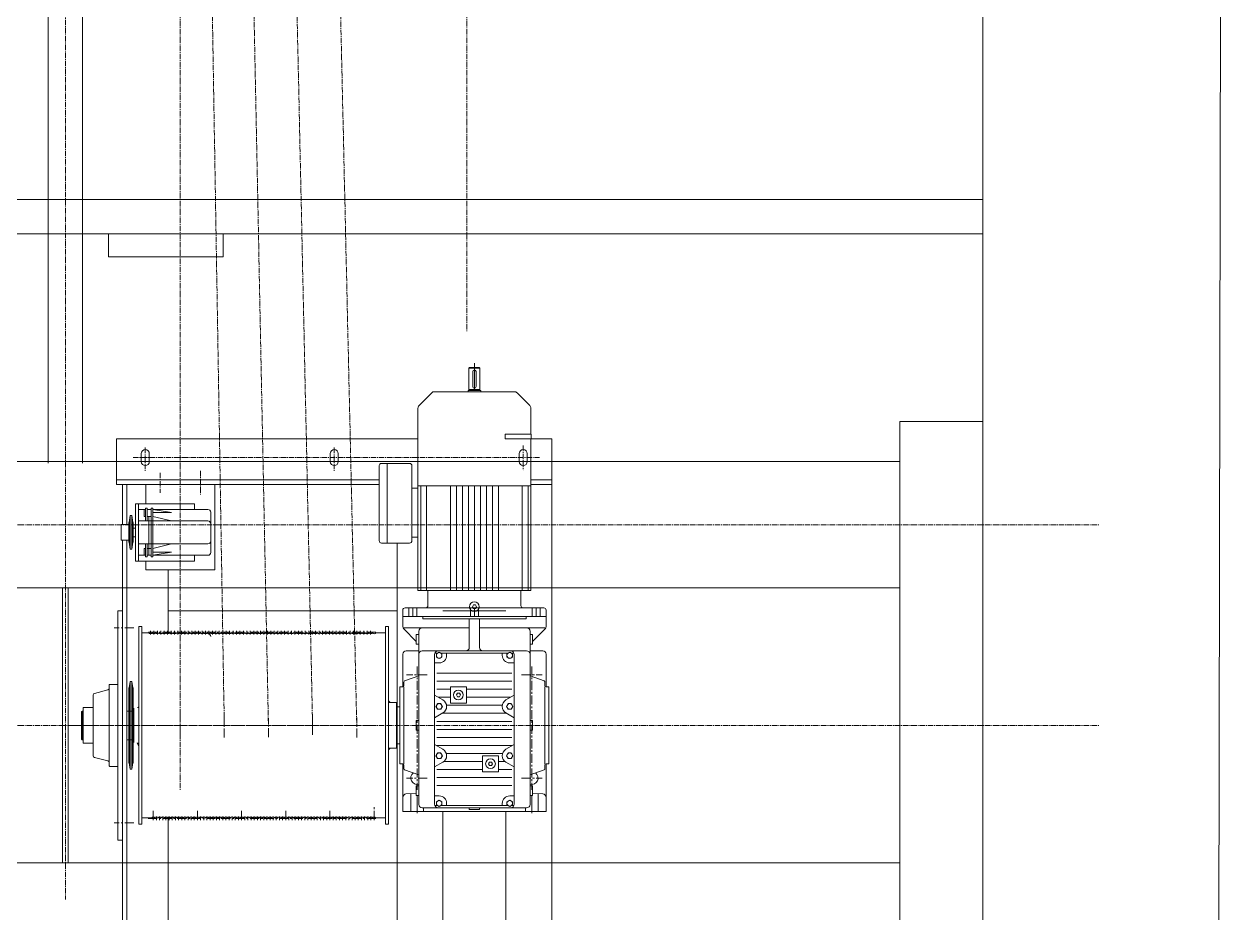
# Model space of a CAD drawing. Header units: millimetres. Extents: x 53635 to 142317, y 101101 to 147193.
# Drawn here: x 75544 to 77653, y 105707 to 107257 of the extents above; entities that cross this region are included whole.
import ezdxf

# ---------------------------------------------------------------- set-up
doc = ezdxf.new("R2010")
doc.units = ezdxf.units.MM
doc.header["$LTSCALE"] = 0.5
doc.header["$MEASUREMENT"] = 0
for name, pattern in [('AXES', [50.8, 31.75, -6.35, 6.35, -6.35]), ('AXES2', [28.575, 19.05, -3.175, 3.175, -3.175]), ('CONTINU', [0])]:
    doc.linetypes.add(name, pattern=pattern)
doc.layers.get('0').update_dxf_attribs({"lineweight": 0})
for name, color, linetype, lineweight in [('-AXE', 1, 'AXES2', 0), ('-beton', 6, 'Continuous', 0), ('-fort', 7, 'Continuous', 0), ('ASHADE', 7, 'CONTINU', 0), ('AXE', 1, 'AXES2', 0), ('AXES', 1, 'AXES', 0), ('FIN', 1, 'Continuous', 0), ('FORT', 7, 'Continuous', 0)]:
    doc.layers.add(name, color=color, linetype=linetype, lineweight=lineweight)

msp = doc.modelspace()

# ---------------------------------------------------------------- linework, layer by layer
at = {"layer": '-AXE'}
for p, q in [((75615.9, 121723.73), (75615.9, 105730.21)), ((70604.5, 106384.09), (77418.31, 106384.09)), ((70604.5, 106034.09), (77418.31, 106034.09))]:
    msp.add_line(p, q, dxfattribs=at)
at = {"layer": '-beton'}
for p, q in [((77626.32, 104896.59), (77653.47, 122516.59)), ((77215.89, 105296.59), (77215.89, 122146.59))]:
    msp.add_line(p, q, dxfattribs=at)
at = {"layer": '-fort'}
for p, q in [((75585.9, 106491.59), (75585.9, 107496.59)), ((75645.9, 106491.59), (75645.9, 107496.59)), ((70815.89, 106951.59), (77215.89, 106951.59)), ((70815.89, 106891.59), (77215.89, 106891.59)), ((70960.9, 106494.09), (77070.89, 106494.09)), ((70960.9, 106274.09), (77070.89, 106274.09)), ((75610.9, 105794.09), (75610.9, 106274.09)), ((75620.9, 105794.09), (75620.9, 106274.09)), ((70960.9, 105794.09), (77070.89, 105794.09))]:
    msp.add_line(p, q, dxfattribs=at)
msp.add_lwpolyline([(77215.89, 106564.09), (77215.89, 105504.09), (77070.89, 105504.09), (77070.89, 106564.09)], close=True, dxfattribs=at)
for p, q in [((75691.39, 106891.59), (75690.89, 106891.09)), ((75690.89, 106891.09), (75690.89, 106852.09)), ((75691.39, 106891.59), (75890.39, 106891.59)), ((75890.89, 106891.09), (75890.39, 106891.59)), ((75890.89, 106891.09), (75890.89, 106852.09)), ((75690.89, 106852.09), (75691.39, 106851.59)), ((75691.39, 106851.59), (75890.39, 106851.59)), ((75890.39, 106851.59), (75890.89, 106852.09)), ((76329.14, 106618.09), (76329.14, 106666.09)), ((76319.64, 106657.09), (76320.64, 106658.09)), ((76338.64, 106657.09), (76319.64, 106657.09)), ((76319.64, 106618.09), (76319.64, 106657.09)), ((76337.64, 106658.09), (76320.64, 106658.09)), ((76326.14, 106625.09), (76326.14, 106651.09)), ((76332.14, 106625.09), (76332.14, 106651.09)), ((76338.64, 106657.09), (76337.64, 106658.09)), ((76338.64, 106618.09), (76338.64, 106657.09)), ((76318.14, 106616.09), (76318.14, 106618.09)), ((76340.14, 106618.09), (76318.14, 106618.09)), ((76338.64, 106620.09), (76319.64, 106620.09)), ((76338.64, 106618.09), (76319.64, 106618.09)), ((76340.14, 106616.09), (76340.14, 106618.09)), ((76232.69, 106592.14), (76254.59, 106614.03)), ((76329.14, 106616.09), (76259.54, 106616.09)), ((76340.14, 106616.09), (76318.14, 106616.09)), ((76398.74, 106616.09), (76329.14, 106616.09)), ((76425.59, 106592.14), (76403.69, 106614.03)), ((76230.64, 106452.09), (76230.64, 106587.19)), ((76427.64, 106542.09), (76427.64, 106587.19)), ((76382.79, 106534.09), (76382.79, 106542.09)), ((76428.27, 106542.09), (76382.79, 106542.09)), ((76428.27, 106534.09), (76382.79, 106534.09)), ((76427.64, 106452.09), (76427.64, 106534.09)), ((76428.27, 106534.09), (76428.27, 106542.09)), ((76167.14, 106491.09), (76216.14, 106491.09)), ((76177.14, 106352.09), (76177.14, 106491.09)), ((76163.14, 106356.09), (76163.14, 106487.09)), ((76220.14, 106356.09), (76220.14, 106487.09)), ((76220.14, 106447.59), (76230.64, 106447.59)), ((76220.14, 106362.59), (76220.14, 106447.59)), ((76329.14, 106452.09), (76230.64, 106452.09)), ((76230.64, 106452.09), (76230.64, 106452.09)), ((76230.64, 106452.09), (76230.64, 106452.09)), ((76230.64, 106269.09), (76230.64, 106452.09)), ((76230.64, 106447.59), (76230.64, 106452.09)), ((76230.64, 106362.59), (76230.64, 106447.59)), ((76235.64, 106452.09), (76235.64, 106452.09)), ((76235.64, 106269.09), (76235.64, 106452.09)), ((76245.64, 106452.09), (76245.64, 106452.09)), ((76245.64, 106269.09), (76245.64, 106452.09)), ((76287.14, 106452.09), (76287.14, 106452.09)), ((76287.14, 106269.09), (76287.14, 106452.09)), ((76297.64, 106452.09), (76297.64, 106452.09)), ((76297.64, 106269.09), (76297.64, 106452.09)), ((76308.14, 106452.09), (76308.14, 106452.09)), ((76308.14, 106269.09), (76308.14, 106452.09)), ((76318.64, 106452.09), (76318.64, 106452.09)), ((76318.64, 106269.09), (76318.64, 106452.09)), ((76427.64, 106452.09), (76329.14, 106452.09)), ((76329.14, 106269.09), (76329.14, 106452.09)), ((76339.64, 106452.09), (76339.64, 106452.09)), ((76339.64, 106269.09), (76339.64, 106452.09)), ((76350.14, 106452.09), (76350.14, 106452.09)), ((76350.14, 106269.09), (76350.14, 106452.09)), ((76360.64, 106452.09), (76360.64, 106452.09)), ((76360.64, 106269.09), (76360.64, 106452.09)), ((76371.14, 106452.09), (76371.14, 106452.09)), ((76371.14, 106269.09), (76371.14, 106452.09)), ((76412.64, 106452.09), (76412.64, 106452.09)), ((76412.64, 106269.09), (76412.64, 106452.09)), ((76422.64, 106452.09), (76422.64, 106452.09)), ((76422.64, 106269.09), (76422.64, 106452.09)), ((76427.64, 106269.09), (76427.64, 106452.09)), ((76167.14, 106352.09), (76216.14, 106352.09)), ((76220.14, 106362.59), (76230.64, 106362.59)), ((76427.64, 106269.09), (76230.64, 106269.09)), ((76248.14, 106243.09), (76248.14, 106269.09)), ((76410.14, 106269.09), (76248.14, 106269.09)), ((76410.14, 106243.09), (76410.14, 106269.09)), ((76244.14, 106239.09), (76208.14, 106239.09)), ((76214.64, 106224.09), (76214.64, 106239.09)), ((76221.64, 106224.09), (76221.64, 106239.09)), ((76228.64, 106224.09), (76228.64, 106239.09)), ((76414.14, 106239.09), (76244.14, 106239.09)), ((76322.14, 106224.09), (76322.14, 106239.09)), ((76322.14, 106224.09), (76322.14, 106239.09)), ((76322.14, 106224.09), (76322.14, 106239.09)), ((76322.14, 106224.09), (76322.14, 106239.09)), ((76325.68, 106241.09), (76327.41, 106244.09)), ((76327.41, 106238.09), (76325.68, 106241.09)), ((76330.87, 106244.09), (76327.41, 106244.09)), ((76330.87, 106238.09), (76327.41, 106238.09)), ((76329.14, 106224.09), (76329.14, 106239.09)), ((76329.14, 106224.09), (76329.14, 106239.09)), ((76329.14, 106224.09), (76329.14, 106239.09)), ((76332.61, 106241.09), (76330.87, 106244.09)), ((76330.87, 106238.09), (76332.61, 106241.09)), ((76336.14, 106224.09), (76336.14, 106239.09)), ((76336.14, 106224.09), (76336.14, 106239.09)), ((76336.14, 106224.09), (76336.14, 106239.09)), ((76336.14, 106224.09), (76336.14, 106239.09)), ((76450.14, 106239.09), (76414.14, 106239.09)), ((76429.64, 106224.09), (76429.64, 106239.09)), ((76436.64, 106224.09), (76436.64, 106239.09)), ((76443.64, 106224.09), (76443.64, 106239.09)), ((75707.14, 105834.09), (75707.14, 106234.09)), ((76204.14, 106224.09), (76204.14, 106235.09)), ((76239.14, 106224.09), (76204.14, 106224.09)), ((76204.14, 106224.09), (76204.14, 106224.09)), ((76204.14, 106206.57), (76204.14, 106224.09)), ((76204.14, 106224.09), (76204.14, 106224.09)), ((76239.14, 106224.09), (76204.14, 106224.09)), ((76419.14, 106224.09), (76239.14, 106224.09)), ((76419.14, 106224.09), (76239.14, 106224.09)), ((76239.14, 106220.09), (76239.14, 106224.09)), ((76419.14, 106220.09), (76239.14, 106220.09)), ((76320.14, 106170.09), (76320.14, 106219.09)), ((76338.14, 106170.09), (76338.14, 106219.09)), ((76454.14, 106224.09), (76419.14, 106224.09)), ((76419.14, 106220.09), (76419.14, 106224.09)), ((76454.14, 106224.09), (76419.14, 106224.09)), ((76454.14, 106224.09), (76454.14, 106235.09)), ((76454.14, 106206.57), (76454.14, 106224.09)), ((75744.14, 106206.59), (75744.14, 106034.08)), ((75749.14, 106034.08), (75749.14, 106206.59)), ((75761.32, 106195.59), (75749.14, 106195.59)), ((75767.32, 106195.59), (75766.97, 106195.59)), ((75773.32, 106195.59), (75772.97, 106195.59)), ((75779.32, 106195.59), (75778.97, 106195.59)), ((75785.32, 106195.59), (75784.97, 106195.59)), ((75791.32, 106195.59), (75790.97, 106195.59)), ((75797.32, 106195.59), (75796.97, 106195.59)), ((75803.32, 106195.59), (75802.97, 106195.59)), ((75809.32, 106195.59), (75808.97, 106195.59)), ((75815.32, 106195.59), (75814.97, 106195.59)), ((75821.32, 106195.59), (75820.97, 106195.59)), ((75827.32, 106195.59), (75826.97, 106195.59)), ((75833.32, 106195.59), (75832.97, 106195.59)), ((75839.32, 106195.59), (75838.97, 106195.59)), ((75845.32, 106195.59), (75844.97, 106195.59)), ((75851.32, 106195.59), (75850.97, 106195.59)), ((75857.32, 106195.59), (75856.97, 106195.59)), ((75863.32, 106195.59), (75862.97, 106195.59)), ((75869.32, 106195.59), (75868.97, 106195.59)), ((75875.32, 106195.59), (75874.97, 106195.59)), ((75881.32, 106195.59), (75880.97, 106195.59)), ((75887.32, 106195.59), (75886.97, 106195.59)), ((75893.32, 106195.59), (75892.97, 106195.59)), ((75899.32, 106195.59), (75898.97, 106195.59)), ((75905.32, 106195.59), (75904.97, 106195.59)), ((75911.32, 106195.59), (75910.97, 106195.59)), ((75917.32, 106195.59), (75916.97, 106195.59)), ((75923.32, 106195.59), (75922.97, 106195.59)), ((75929.32, 106195.59), (75928.97, 106195.59)), ((75935.32, 106195.59), (75934.97, 106195.59)), ((75941.32, 106195.59), (75940.97, 106195.59)), ((75947.32, 106195.59), (75946.97, 106195.59)), ((75953.32, 106195.59), (75952.97, 106195.59)), ((75959.32, 106195.59), (75958.97, 106195.59)), ((75965.32, 106195.59), (75964.97, 106195.59)), ((75971.32, 106195.59), (75970.97, 106195.59)), ((75977.32, 106195.59), (75976.97, 106195.59)), ((75983.32, 106195.59), (75982.97, 106195.59)), ((75989.32, 106195.59), (75988.97, 106195.59)), ((75995.32, 106195.59), (75994.97, 106195.59)), ((76001.32, 106195.59), (76000.97, 106195.59)), ((76007.32, 106195.59), (76006.97, 106195.59)), ((76013.32, 106195.59), (76012.97, 106195.59)), ((76019.32, 106195.59), (76018.97, 106195.59)), ((76025.32, 106195.59), (76024.97, 106195.59)), ((76031.32, 106195.59), (76030.97, 106195.59)), ((76037.32, 106195.59), (76036.97, 106195.59)), ((76043.32, 106195.59), (76042.97, 106195.59)), ((76049.32, 106195.59), (76048.97, 106195.59)), ((76055.32, 106195.59), (76054.97, 106195.59)), ((76061.32, 106195.59), (76060.97, 106195.59)), ((76067.32, 106195.59), (76066.97, 106195.59)), ((76073.32, 106195.59), (76072.97, 106195.59)), ((76079.32, 106195.59), (76078.97, 106195.59)), ((76085.32, 106195.59), (76084.97, 106195.59)), ((76091.32, 106195.59), (76090.97, 106195.59)), ((76097.32, 106195.59), (76096.97, 106195.59)), ((76103.32, 106195.59), (76102.97, 106195.59)), ((76109.32, 106195.59), (76108.97, 106195.59)), ((76115.32, 106195.59), (76114.97, 106195.59)), ((76121.32, 106195.59), (76120.97, 106195.59)), ((76127.32, 106195.59), (76126.97, 106195.59)), ((76133.32, 106195.59), (76132.97, 106195.59)), ((76139.32, 106195.59), (76138.97, 106195.59)), ((76145.32, 106195.59), (76144.97, 106195.59)), ((76151.32, 106195.59), (76150.97, 106195.59)), ((76174.14, 106195.59), (76156.97, 106195.59)), ((76174.14, 106034.08), (76174.14, 106206.59)), ((76179.14, 106206.59), (76179.14, 106034.08)), ((76227.64, 106180.59), (76205.9, 106202.33)), ((76320.14, 106204.09), (76206.14, 106204.09)), ((76232.14, 106158.09), (76232.14, 106198.09)), ((76320.14, 106204.09), (76238.14, 106204.09)), ((76338.14, 106204.09), (76338.14, 106204.09)), ((76452.14, 106204.09), (76338.14, 106204.09)), ((76338.14, 106204.09), (76338.14, 106204.09)), ((76420.14, 106204.09), (76338.14, 106204.09)), ((76426.14, 106192.59), (76426.14, 106198.09)), ((76430.64, 106180.59), (76452.39, 106202.33)), ((76227.64, 106192.59), (76232.14, 106192.59)), ((76227.64, 106175.59), (76227.64, 106192.59)), ((76232.14, 106175.59), (76227.64, 106175.59)), ((76232.14, 106192.59), (76232.14, 106175.59)), ((76232.14, 106164.09), (76232.14, 106176.09)), ((76232.14, 106176.09), (76232.14, 106176.09)), ((76426.14, 106192.59), (76430.64, 106192.59)), ((76426.14, 106175.59), (76426.14, 106192.59)), ((76430.64, 106175.59), (76426.14, 106175.59)), ((76426.14, 106158.09), (76426.14, 106175.59)), ((76426.14, 106164.09), (76426.14, 106175.59)), ((76430.64, 106192.59), (76430.64, 106175.59)), ((76204.14, 106101.09), (76204.14, 106158.09)), ((76232.14, 106164.09), (76210.14, 106164.09)), ((76232.14, 105896.09), (76232.14, 106158.09)), ((76266.14, 106164.09), (76238.14, 106164.09)), ((76259.64, 106086.69), (76259.64, 106157.59)), ((76264.77, 106160.09), (76260.94, 106160.09)), ((76262.74, 106158.89), (76267.64, 106161.79)), ((76262.74, 106153.29), (76262.74, 106158.89)), ((76267.64, 106150.49), (76262.74, 106153.29)), ((76392.14, 106164.09), (76266.14, 106164.09)), ((76272.54, 106158.89), (76267.64, 106161.79)), ((76267.64, 106150.49), (76272.54, 106153.29)), ((76387.77, 106160.09), (76270.52, 106160.09)), ((76272.54, 106153.29), (76272.54, 106158.89)), ((76280.64, 106156.09), (76280.64, 106160.09)), ((76377.64, 106156.09), (76377.64, 106160.09)), ((76385.74, 106158.89), (76390.64, 106161.79)), ((76385.74, 106153.29), (76385.74, 106158.89)), ((76390.64, 106150.49), (76385.74, 106153.29)), ((76395.54, 106158.89), (76390.64, 106161.79)), ((76390.64, 106150.49), (76395.54, 106153.29)), ((76420.14, 106164.09), (76392.14, 106164.09)), ((76397.34, 106160.09), (76393.52, 106160.09)), ((76395.54, 106153.29), (76395.54, 106158.89)), ((76398.64, 106086.69), (76398.64, 106157.59)), ((76448.14, 106164.09), (76426.14, 106164.09)), ((76426.14, 106042.59), (76426.14, 106158.09)), ((76426.14, 106042.59), (76426.14, 106158.09)), ((76454.14, 106101.09), (76454.14, 106158.09)), ((76267.64, 106143.09), (76259.64, 106143.09)), ((76398.64, 106143.09), (76390.64, 106143.09)), ((76207.46, 106111.56), (76232.14, 106120.55)), ((76394.64, 106125.09), (76263.64, 106125.09)), ((76394.64, 106111.09), (76263.64, 106111.09)), ((76450.83, 106111.56), (76426.14, 106120.55)), ((75666.37, 106089.88), (75689.92, 106096.19)), ((75692.14, 106104.59), (75692.14, 106034.09)), ((75693.14, 106105.59), (75707.14, 106105.59)), ((76204.14, 106101.09), (76199.14, 106101.09)), ((76199.14, 106034.09), (76199.14, 106101.09)), ((76206.14, 106103.09), (76206.14, 106109.68)), ((76206.14, 105967.09), (76206.14, 106101.09)), ((76287.14, 106097.09), (76263.64, 106097.09)), ((76315.14, 106101.09), (76287.14, 106101.09)), ((76287.14, 106073.09), (76287.14, 106101.09)), ((76297.68, 106087.09), (76299.41, 106090.09)), ((76299.41, 106090.09), (76302.87, 106090.09)), ((76302.87, 106090.09), (76304.61, 106087.09)), ((76315.14, 106073.09), (76315.14, 106101.09)), ((76394.64, 106097.09), (76315.14, 106097.09)), ((76452.14, 106103.09), (76452.14, 106109.68)), ((76452.14, 105967.09), (76452.14, 106101.09)), ((76459.14, 106101.09), (76454.14, 106101.09)), ((76459.14, 106034.09), (76459.14, 106101.09)), ((75664.14, 106034.09), (75664.14, 106087.01)), ((76179.14, 106074.09), (76193.14, 106074.09)), ((76194.14, 106073.09), (76193.14, 106074.09)), ((76193.14, 105994.09), (76193.14, 106074.09)), ((76194.14, 105995.09), (76194.14, 106073.09)), ((76259.64, 106047.49), (76259.64, 106086.69)), ((76274.14, 106078.39), (76259.64, 106086.69)), ((76262.04, 106067.09), (76264.84, 106071.99)), ((76270.44, 106071.99), (76264.84, 106071.99)), ((76287.14, 106083.09), (76265.93, 106083.09)), ((76273.34, 106067.09), (76270.44, 106071.99)), ((76377.8, 106069.09), (76280.49, 106069.09)), ((76315.14, 106073.09), (76287.14, 106073.09)), ((76299.41, 106084.09), (76297.68, 106087.09)), ((76302.87, 106084.09), (76299.41, 106084.09)), ((76304.61, 106087.09), (76302.87, 106084.09)), ((76392.35, 106083.09), (76315.14, 106083.09)), ((76384.14, 106078.39), (76398.64, 106086.69)), ((76385.04, 106067.09), (76387.84, 106071.99)), ((76393.44, 106071.99), (76387.84, 106071.99)), ((76396.34, 106067.09), (76393.44, 106071.99)), ((76398.64, 106047.49), (76398.64, 106086.69)), ((76398.64, 106047.49), (76398.64, 106086.69)), ((75644.14, 106058.09), (75645.14, 106059.09)), ((75644.14, 106010.09), (75644.14, 106058.09)), ((75645.14, 106009.09), (75645.14, 106059.09)), ((75645.14, 106059.09), (75646.54, 106059.09)), ((75646.54, 106065.33), (75664.14, 106065.33)), ((75646.54, 106002.83), (75646.54, 106065.33)), ((75723.14, 106059.09), (75734.14, 106059.09)), ((75734.14, 106063.09), (75735.14, 106064.09)), ((75735.14, 106004.09), (75735.14, 106064.09)), ((76194.14, 106001.59), (76194.14, 106066.59)), ((76194.14, 106066.59), (76199.14, 106066.59)), ((76194.14, 106004.09), (76194.14, 106064.09)), ((76199.14, 106066.59), (76199.14, 106066.59)), ((76259.64, 106047.49), (76274.14, 106055.79)), ((76259.64, 106000.69), (76259.64, 106047.49)), ((76264.84, 106062.19), (76262.04, 106067.09)), ((76270.44, 106062.19), (76264.84, 106062.19)), ((76270.44, 106062.19), (76273.34, 106067.09)), ((76385.37, 106055.09), (76272.92, 106055.09)), ((76398.64, 106047.49), (76384.14, 106055.79)), ((76387.84, 106062.19), (76385.04, 106067.09)), ((76393.44, 106062.19), (76387.84, 106062.19)), ((76393.44, 106062.19), (76396.34, 106067.09)), ((76398.64, 106000.69), (76398.64, 106047.49)), ((75664.14, 105981.19), (75664.14, 106034.09)), ((75692.14, 105963.59), (75692.14, 106034.09)), ((75744.14, 106034.08), (75744.14, 105861.59)), ((75749.14, 106034.08), (75749.14, 105861.59)), ((76174.14, 106034.08), (76174.14, 105861.59)), ((76179.14, 106034.08), (76179.14, 105861.59)), ((76199.14, 105967.09), (76199.14, 106034.09)), ((76227.64, 106042.59), (76232.14, 106042.59)), ((76227.64, 106025.59), (76227.64, 106042.59)), ((76232.14, 106025.59), (76227.64, 106025.59)), ((76232.14, 106042.59), (76232.14, 106025.59)), ((76394.64, 106041.09), (76263.64, 106041.09)), ((76394.64, 106027.09), (76263.64, 106027.09)), ((76394.64, 106027.09), (76263.64, 106027.09)), ((76426.14, 106042.59), (76430.64, 106042.59)), ((76426.14, 106025.59), (76426.14, 106042.59)), ((76430.64, 106025.59), (76426.14, 106025.59)), ((76426.14, 105928.59), (76426.14, 106025.59)), ((76430.64, 106042.59), (76430.64, 106025.59)), ((76459.14, 105967.09), (76459.14, 106034.09)), ((75644.14, 106010.09), (75645.14, 106009.09)), ((75645.14, 106009.09), (75646.54, 106009.09)), ((75723.14, 106009.09), (75734.14, 106009.09)), ((75735.14, 106004.09), (75734.14, 106005.09)), ((76394.64, 106013.09), (76263.64, 106013.09)), ((75646.54, 106002.83), (75664.14, 106002.83)), ((76179.14, 105994.09), (76193.14, 105994.09)), ((76194.14, 105995.09), (76193.14, 105994.09)), ((76194.14, 106001.59), (76199.14, 106001.59)), ((76199.14, 106001.59), (76199.14, 106001.59)), ((76259.64, 105961.49), (76259.64, 106000.69)), ((76274.14, 105992.39), (76259.64, 106000.69)), ((76262.04, 105981.09), (76264.84, 105985.99)), ((76394.64, 105999.09), (76263.64, 105999.09)), ((76270.44, 105985.99), (76264.84, 105985.99)), ((76273.34, 105981.09), (76270.44, 105985.99)), ((76378.27, 105985.09), (76280.01, 105985.09)), ((76384.14, 105992.39), (76398.64, 106000.69)), ((76385.04, 105981.09), (76387.84, 105985.99)), ((76393.44, 105985.99), (76387.84, 105985.99)), ((76396.34, 105981.09), (76393.44, 105985.99)), ((76398.64, 105961.49), (76398.64, 106000.69)), ((76398.64, 105961.49), (76398.64, 106000.69)), ((75666.37, 105978.29), (75689.92, 105971.98)), ((75693.14, 105962.59), (75707.14, 105962.59)), ((76204.14, 105967.09), (76199.14, 105967.09)), ((76204.14, 105884.09), (76204.14, 105967.09)), ((76206.14, 105958.49), (76206.14, 105965.09)), ((76259.64, 105961.49), (76274.14, 105969.79)), ((76264.84, 105976.19), (76262.04, 105981.09)), ((76270.44, 105976.19), (76264.84, 105976.19)), ((76270.44, 105976.19), (76273.34, 105981.09)), ((76343.14, 105971.09), (76275.95, 105971.09)), ((76371.14, 105981.09), (76343.14, 105981.09)), ((76343.14, 105953.09), (76343.14, 105981.09)), ((76353.68, 105967.09), (76355.41, 105970.09)), ((76355.41, 105964.09), (76353.68, 105967.09)), ((76355.41, 105970.09), (76358.87, 105970.09)), ((76358.87, 105964.09), (76355.41, 105964.09)), ((76358.87, 105970.09), (76360.61, 105967.09)), ((76360.61, 105967.09), (76358.87, 105964.09)), ((76371.14, 105953.09), (76371.14, 105981.09)), ((76382.34, 105971.09), (76371.14, 105971.09)), ((76398.64, 105961.49), (76384.14, 105969.79)), ((76387.84, 105976.19), (76385.04, 105981.09)), ((76393.44, 105976.19), (76387.84, 105976.19)), ((76393.44, 105976.19), (76396.34, 105981.09)), ((76452.14, 105958.49), (76452.14, 105965.09)), ((76459.14, 105967.09), (76454.14, 105967.09)), ((76454.14, 105884.09), (76454.14, 105967.09)), ((76232.14, 105947.62), (76207.46, 105956.61)), ((76259.64, 105896.59), (76259.64, 105961.49)), ((76343.14, 105957.09), (76263.64, 105957.09)), ((76394.64, 105943.09), (76263.64, 105943.09)), ((76371.14, 105953.09), (76343.14, 105953.09)), ((76394.64, 105957.09), (76371.14, 105957.09)), ((76398.64, 105896.59), (76398.64, 105961.49)), ((76426.14, 105947.62), (76450.83, 105956.61)), ((76227.64, 105928.59), (76232.14, 105928.59)), ((76227.64, 105911.59), (76227.64, 105928.59)), ((76232.14, 105928.59), (76232.14, 105911.59)), ((76394.64, 105929.09), (76263.64, 105929.09)), ((76426.14, 105928.59), (76430.64, 105928.59)), ((76426.14, 105911.59), (76426.14, 105928.59)), ((76430.64, 105928.59), (76430.64, 105911.59)), ((76204.14, 105884.09), (76204.14, 105908.5)), ((76209.72, 105914.48), (76227.64, 105915.76)), ((76218.14, 105884.09), (76218.14, 105914.09)), ((76232.14, 105911.59), (76227.64, 105911.59)), ((76229.14, 105881.09), (76229.14, 105911.59)), ((76232.14, 105916.09), (76232.14, 105916.09)), ((76267.64, 105911.09), (76259.64, 105911.09)), ((76262.74, 105900.89), (76267.64, 105903.79)), ((76262.74, 105895.29), (76262.74, 105900.89)), ((76272.54, 105900.89), (76267.64, 105903.79)), ((76272.54, 105895.29), (76272.54, 105900.89)), ((76385.74, 105900.89), (76390.64, 105903.69)), ((76385.74, 105895.29), (76385.74, 105900.89)), ((76398.64, 105911.09), (76390.64, 105911.09)), ((76395.54, 105900.89), (76390.64, 105903.69)), ((76395.54, 105895.29), (76395.54, 105900.89)), ((76430.64, 105911.59), (76426.14, 105911.59)), ((76426.14, 105896.09), (76426.14, 105911.59)), ((76429.14, 105881.09), (76429.14, 105911.59)), ((76448.57, 105914.48), (76430.64, 105915.76)), ((76440.14, 105884.09), (76440.14, 105914.09)), ((76454.14, 105884.09), (76454.14, 105908.5)), ((76329.14, 105884.09), (76204.14, 105884.09)), ((76266.14, 105890.09), (76238.14, 105890.09)), ((76240.14, 105884.09), (76240.14, 105890.09)), ((76264.84, 105894.09), (76260.94, 105894.09)), ((76267.64, 105892.49), (76262.74, 105895.29)), ((76392.14, 105890.09), (76266.14, 105890.09)), ((76319.14, 105890.09), (76266.14, 105890.09)), ((76267.64, 105892.49), (76272.54, 105895.29)), ((76387.77, 105894.09), (76270.44, 105894.09)), ((76280.64, 105894.09), (76280.64, 105898.09)), ((76320.14, 105888.09), (76320.14, 105889.09)), ((76329.14, 105887.09), (76321.14, 105887.09)), ((76337.14, 105887.09), (76329.14, 105887.09)), ((76454.14, 105884.09), (76329.14, 105884.09)), ((76338.14, 105888.09), (76338.14, 105889.09)), ((76392.14, 105890.09), (76339.14, 105890.09)), ((76377.64, 105894.09), (76377.64, 105898.09)), ((76390.64, 105892.39), (76385.74, 105895.29)), ((76390.64, 105892.39), (76395.54, 105895.29)), ((76420.14, 105890.09), (76392.14, 105890.09)), ((76397.34, 105894.09), (76393.52, 105894.09)), ((76418.14, 105884.09), (76418.14, 105890.09)), ((75766.58, 105872.59), (75749.14, 105872.59)), ((75772.08, 105872.59), (75771.71, 105872.59)), ((75777.58, 105872.59), (75777.21, 105872.59)), ((75783.08, 105872.59), (75782.71, 105872.59)), ((75788.58, 105872.59), (75788.21, 105872.59)), ((75794.08, 105872.59), (75793.71, 105872.59)), ((75799.58, 105872.59), (75799.21, 105872.59)), ((75805.08, 105872.59), (75804.71, 105872.59)), ((75810.58, 105872.59), (75810.21, 105872.59)), ((75816.08, 105872.59), (75815.71, 105872.59)), ((75821.58, 105872.59), (75821.21, 105872.59)), ((75827.08, 105872.59), (75826.71, 105872.59)), ((75832.58, 105872.59), (75832.21, 105872.59)), ((75838.08, 105872.59), (75837.71, 105872.59)), ((75843.58, 105872.59), (75843.21, 105872.59)), ((75849.08, 105872.59), (75848.71, 105872.59)), ((75854.58, 105872.59), (75854.21, 105872.59)), ((75860.08, 105872.59), (75859.71, 105872.59)), ((75865.58, 105872.59), (75865.21, 105872.59)), ((75871.08, 105872.59), (75870.71, 105872.59)), ((75876.58, 105872.59), (75876.21, 105872.59)), ((75882.08, 105872.59), (75881.71, 105872.59)), ((75887.58, 105872.59), (75887.21, 105872.59)), ((75893.08, 105872.59), (75892.71, 105872.59)), ((75898.58, 105872.59), (75898.21, 105872.59)), ((75904.08, 105872.59), (75903.71, 105872.59)), ((75909.58, 105872.59), (75909.21, 105872.59)), ((75915.08, 105872.59), (75914.71, 105872.59)), ((75920.58, 105872.59), (75920.21, 105872.59)), ((75926.08, 105872.59), (75925.71, 105872.59)), ((75931.58, 105872.59), (75931.21, 105872.59)), ((75937.08, 105872.59), (75936.71, 105872.59)), ((75942.58, 105872.59), (75942.21, 105872.59)), ((75948.08, 105872.59), (75947.71, 105872.59)), ((75953.58, 105872.59), (75953.21, 105872.59)), ((75959.08, 105872.59), (75958.71, 105872.59)), ((75964.58, 105872.59), (75964.21, 105872.59)), ((75970.08, 105872.59), (75969.71, 105872.59)), ((75975.58, 105872.59), (75975.21, 105872.59)), ((75981.08, 105872.59), (75980.71, 105872.59)), ((75986.58, 105872.59), (75986.21, 105872.59)), ((75992.08, 105872.59), (75991.71, 105872.59)), ((75997.58, 105872.59), (75997.21, 105872.59)), ((76003.08, 105872.59), (76002.71, 105872.59)), ((76008.58, 105872.59), (76008.21, 105872.59)), ((76014.08, 105872.59), (76013.71, 105872.59)), ((76019.58, 105872.59), (76019.21, 105872.59)), ((76025.08, 105872.59), (76024.71, 105872.59)), ((76030.58, 105872.59), (76030.21, 105872.59)), ((76036.08, 105872.59), (76035.71, 105872.59)), ((76041.58, 105872.59), (76041.21, 105872.59)), ((76047.08, 105872.59), (76046.71, 105872.59)), ((76052.58, 105872.59), (76052.21, 105872.59)), ((76058.08, 105872.59), (76057.71, 105872.59)), ((76063.58, 105872.59), (76063.21, 105872.59)), ((76069.08, 105872.59), (76068.71, 105872.59)), ((76074.58, 105872.59), (76074.21, 105872.59)), ((76080.08, 105872.59), (76079.71, 105872.59)), ((76085.58, 105872.59), (76085.21, 105872.59)), ((76091.08, 105872.59), (76090.71, 105872.59)), ((76096.58, 105872.59), (76096.21, 105872.59)), ((76102.08, 105872.59), (76101.71, 105872.59)), ((76107.58, 105872.59), (76107.21, 105872.59)), ((76113.08, 105872.59), (76112.71, 105872.59)), ((76118.58, 105872.59), (76118.21, 105872.59)), ((76124.08, 105872.59), (76123.71, 105872.59)), ((76129.58, 105872.59), (76129.21, 105872.59)), ((76135.08, 105872.59), (76134.71, 105872.59)), ((76140.58, 105872.59), (76140.21, 105872.59)), ((76146.08, 105872.59), (76145.71, 105872.59)), ((76151.58, 105872.59), (76151.21, 105872.59)), ((76174.14, 105872.59), (76156.71, 105872.59))]:
    msp.add_line(p, q)
for centre, radius in [((76329.14, 106241.09), 8.5), ((76267.64, 106156.09), 4.89), ((76390.64, 106156.09), 4.89), ((76301.14, 106087.09), 8.5), ((76267.64, 106067.09), 4.89), ((76390.64, 106067.09), 4.89), ((76267.64, 105981.09), 4.89), ((76390.64, 105981.09), 4.89), ((76357.14, 105967.09), 8.5), ((76267.64, 105898.09), 4.89), ((76390.64, 105898.09), 4.89)]:
    msp.add_circle(centre, radius)
for centre, radius, start, end in [((76329.14, 106651.09), 3, 0, 180), ((76329.14, 106625.09), 3, 180, 360), ((76259.54, 106609.09), 7, 90, 135), ((76398.74, 106609.09), 7, 45, 90), ((76237.64, 106587.19), 7, 135, 180), ((76420.64, 106587.19), 7, 0, 45), ((76167.14, 106487.09), 4, 90, 180), ((76216.14, 106487.09), 4, 0, 90), ((76167.14, 106356.09), 4, 180, 270), ((76216.14, 106356.09), 4, -90, 0), ((76208.14, 106235.09), 4, 90, 180), ((76244.14, 106243.09), 4, -90, 0), ((76414.14, 106243.09), 4, 180, 270), ((76450.14, 106235.09), 4, 0, 90), ((76322.14, 106219.09), 2, 150, 180), ((76336.14, 106219.09), 2, 0, 30.01), ((75764.14, 106196.59), 3, -160.52878, -19.47122), ((75770.14, 106196.59), 3, -160.52878, -19.47122), ((75776.14, 106196.59), 3, -160.52878, -19.47122), ((75782.14, 106196.59), 3, -160.52878, -19.47122), ((75788.14, 106196.59), 3, -160.52878, -19.47122), ((75794.14, 106196.59), 3, -160.52878, -19.47122), ((75800.14, 106196.59), 3, -160.52878, -19.47122), ((75806.14, 106196.59), 3, -160.52878, -19.47122), ((75812.14, 106196.59), 3, -160.52878, -19.47122), ((75818.14, 106196.59), 3, -160.52878, -19.47122), ((75824.14, 106196.59), 3, -160.52878, -19.47122), ((75830.14, 106196.59), 3, -160.52878, -19.47122), ((75836.14, 106196.59), 3, -160.52878, -19.47122), ((75842.14, 106196.59), 3, -160.52878, -19.47122), ((75848.14, 106196.59), 3, -160.52878, -19.47122), ((75854.14, 106196.59), 3, -160.52878, -19.47122), ((75860.14, 106196.59), 3, -160.52878, -19.47122), ((75866.14, 106196.59), 3, -160.52878, -19.47122), ((75872.14, 106196.59), 3, -160.52878, -19.47122), ((75878.14, 106196.59), 3, -160.52878, -19.47122), ((75884.14, 106196.59), 3, -160.52878, -19.47122), ((75890.14, 106196.59), 3, -160.52878, -19.47122), ((75896.14, 106196.59), 3, -160.52878, -19.47122), ((75902.14, 106196.59), 3, -160.52878, -19.47122), ((75908.14, 106196.59), 3, -160.52878, -19.47122), ((75914.14, 106196.59), 3, -160.52878, -19.47122), ((75920.14, 106196.59), 3, -160.52878, -19.47122), ((75926.14, 106196.59), 3, -160.52878, -19.47122), ((75932.14, 106196.59), 3, -160.52878, -19.47122), ((75938.14, 106196.59), 3, -160.52878, -19.47122), ((75944.14, 106196.59), 3, -160.52878, -19.47122), ((75950.14, 106196.59), 3, -160.52878, -19.47122), ((75956.14, 106196.59), 3, -160.52878, -19.47122), ((75962.14, 106196.59), 3, -160.52878, -19.47122), ((75968.14, 106196.59), 3, -160.52878, -19.47122), ((75974.14, 106196.59), 3, -160.52878, -19.47122), ((75980.14, 106196.59), 3, -160.52878, -19.47122), ((75986.14, 106196.59), 3, -160.52878, -19.47122), ((75992.14, 106196.59), 3, -160.52878, -19.47122), ((75998.14, 106196.59), 3, -160.52878, -19.47122), ((76004.14, 106196.59), 3, -160.52878, -19.47122), ((76010.14, 106196.59), 3, -160.52878, -19.47122), ((76016.14, 106196.59), 3, -160.52878, -19.47122), ((76022.14, 106196.59), 3, -160.52878, -19.47122), ((76028.14, 106196.59), 3, -160.52878, -19.47122), ((76034.14, 106196.59), 3, -160.52878, -19.47122), ((76040.14, 106196.59), 3, -160.52878, -19.47122), ((76046.14, 106196.59), 3, -160.52878, -19.47122), ((76052.14, 106196.59), 3, -160.52878, -19.47122), ((76058.14, 106196.59), 3, -160.52878, -19.47122), ((76064.14, 106196.59), 3, -160.52878, -19.47122), ((76070.14, 106196.59), 3, -160.52878, -19.47122), ((76076.14, 106196.59), 3, -160.52878, -19.47122), ((76082.14, 106196.59), 3, -160.52878, -19.47122), ((76088.14, 106196.59), 3, -160.52878, -19.47122), ((76094.14, 106196.59), 3, -160.52878, -19.47122), ((76100.14, 106196.59), 3, -160.52878, -19.47122), ((76106.14, 106196.59), 3, -160.52878, -19.47122), ((76112.14, 106196.59), 3, -160.52878, -19.47122), ((76118.14, 106196.59), 3, -160.52878, -19.47122), ((76124.14, 106196.59), 3, -160.52878, -19.47122), ((76130.14, 106196.59), 3, -160.52878, -19.47122), ((76136.14, 106196.59), 3, -160.52878, -19.47122), ((76142.14, 106196.59), 3, -160.52878, -19.47122), ((76148.14, 106196.59), 3, -160.52878, -19.47122), ((76154.14, 106196.59), 3, -160.52878, -19.47122), ((76210.14, 106206.57), 6, 180, 225), ((76238.14, 106198.09), 6, 90, 180), ((76420.14, 106198.09), 6, 0, 90), ((76448.14, 106206.57), 6, -45, 0), ((76210.14, 106158.09), 6, 90, 180), ((76238.14, 106158.09), 6, 90, 180), ((76266.14, 106157.59), 6.5, 90, 180), ((76267.64, 106156.09), 13, -90, 0), ((76314.14, 106170.09), 6, -90, 0), ((76344.14, 106170.09), 6, 180, 270), ((76390.64, 106156.09), 13, 180, 270), ((76392.14, 106157.59), 6.5, 0, 90), ((76420.14, 106158.09), 6, 0, 90), ((76448.14, 106158.09), 6, 0, 90), ((76208.14, 106109.68), 2, 110, 180), ((76450.14, 106109.68), 2, 0, 70), ((75667.14, 106086.98), 3, 105.00007, 180.00015), ((75689.14, 106099.09), 3, -74.99993, 0.00015), ((75693.14, 106104.59), 1, 90.00007, 180.00015), ((76204.14, 106103.09), 2, -90, 0), ((76454.14, 106103.09), 2, 180, 270), ((76267.64, 106067.09), 13, -60, 60), ((76390.64, 106067.09), 13, 120, 240), ((76267.64, 105981.09), 13, -60, 60), ((76390.64, 105981.09), 13, 120, 240), ((75667.14, 105981.19), 3, 180, 255.00007), ((75689.14, 105969.08), 3, 0, 75.00007), ((75693.14, 105963.59), 1, 180, 270.00007), ((76204.14, 105965.09), 2, 0, 90), ((76454.14, 105965.09), 2, 90, 180), ((76208.14, 105958.49), 2, 180, 250), ((76229.14, 105942.09), 11, 125.51, 285.84), ((76429.14, 105942.09), 11, -105.83, 54.5), ((76450.14, 105958.49), 2, -70, 0), ((76210.14, 105908.5), 6, 94.09, 180), ((76267.64, 105898.09), 13, 0, 90), ((76390.64, 105898.09), 13, 90, 180), ((76448.14, 105908.5), 6, 0, 85.91), ((76238.14, 105896.09), 6, 180, 270), ((76266.14, 105896.59), 6.5, 180, 270), ((76319.14, 105889.09), 1, 0, 90), ((76321.14, 105888.09), 1, 180, 270), ((76337.14, 105888.09), 1, -90, 0), ((76339.14, 105889.09), 1, 90, 180), ((76392.14, 105896.59), 6.5, -90, 0), ((76420.14, 105896.09), 6, -90, 0)]:
    msp.add_arc(centre, radius, start, end)
for points in [[(75744.14, 106064.09), (75744.14, 106068.09), (75739.77, 106064.09)], [(76179.14, 106074.09), (76179.14, 106078.09), (76183.52, 106074.09)], [(75744.14, 106004.09), (75744.14, 105995.09), (75739.77, 106004.09)], [(76179.14, 105994.09), (76179.14, 105990.09), (76183.52, 105994.09)]]:
    msp.add_solid(points)
at = {"layer": 'ASHADE', "ltscale": 2}
for p, q in [((75705.14, 106454.09), (75705.14, 106534.09)), ((75705.14, 106534.09), (76230.64, 106534.09)), ((76427.64, 106534.09), (76464.14, 106534.09)), ((76464.14, 105534.09), (76464.14, 106534.09)), ((75748.14, 106508.09), (75748.14, 106494.09)), ((75762.14, 106508.09), (75762.14, 106494.09)), ((76077.64, 106508.09), (76077.64, 106494.09)), ((76091.64, 106508.09), (76091.64, 106494.09)), ((76407.14, 106508.09), (76407.14, 106494.09)), ((76421.14, 106508.09), (76421.14, 106494.09)), ((75705.14, 106462.09), (76163.14, 106462.09)), ((75705.14, 106454.09), (76163.14, 106454.09)), ((75715.14, 106384.18), (75715.14, 106454.09)), ((75723.14, 106384.18), (75723.14, 106454.09)), ((75756.14, 106454.09), (75756.14, 106420.68)), ((75876.14, 106454.09), (75756.14, 106454.09)), ((75876.14, 106454.09), (75876.14, 106305.09)), ((76427.64, 106462.09), (76464.14, 106462.09)), ((76427.64, 106454.09), (76464.14, 106454.09)), ((75715.14, 105614.09), (75715.14, 106357.18)), ((75723.14, 105614.09), (75723.14, 106357.18)), ((76194.14, 105614.09), (76194.14, 106352.09)), ((75756.14, 106320.68), (75756.14, 106305.09)), ((75756.14, 106305.09), (75876.14, 106305.09)), ((75795.14, 106193.76), (75795.14, 106305.09)), ((75795.14, 106274.09), (76194.14, 106274.09)), ((76274.14, 106274.09), (76384.14, 106274.09)), ((75715.14, 106234.09), (75707.14, 106234.09)), ((75795.14, 106234.09), (76194.14, 106234.09)), ((76274.14, 106234.09), (76384.14, 106234.09)), ((76274.14, 105614.09), (76274.14, 105884.09)), ((76384.14, 105614.09), (76384.14, 105884.09)), ((75795.14, 105614.09), (75795.14, 105873.89)), ((75715.14, 105834.09), (75707.14, 105834.09))]:
    msp.add_line(p, q, dxfattribs=at)
for centre, radius, start, end in [((75755.14, 106508.09), 7, 0, 180), ((76084.64, 106508.09), 7, 0, 180), ((76414.14, 106508.09), 7, 0, 180), ((75755.14, 106494.09), 7, 180, 360), ((76084.64, 106494.09), 7, 180, 360), ((76414.14, 106494.09), 7, 180, 360), ((75769.14, 105871.59), 2.75, 21.32369, 158.67631), ((75774.64, 105871.59), 2.75, 21.32369, 158.67631), ((75780.14, 105871.59), 2.75, 21.32369, 158.67631), ((75785.64, 105871.59), 2.75, 21.32369, 158.67631), ((75791.14, 105871.59), 2.75, 21.32369, 158.67631), ((75796.64, 105871.59), 2.75, 21.32369, 158.67631), ((75802.14, 105871.59), 2.75, 21.32369, 158.67631), ((75807.64, 105871.59), 2.75, 21.32369, 158.67631), ((75813.14, 105871.59), 2.75, 21.32369, 158.67631), ((75818.64, 105871.59), 2.75, 21.32369, 158.67631), ((75824.14, 105871.59), 2.75, 21.32369, 158.67631), ((75829.64, 105871.59), 2.75, 21.32369, 158.67631), ((75835.14, 105871.59), 2.75, 21.32369, 158.67631), ((75840.64, 105871.59), 2.75, 21.32369, 158.67631), ((75846.14, 105871.59), 2.75, 21.32369, 158.67631), ((75851.64, 105871.59), 2.75, 21.32369, 158.67631), ((75857.14, 105871.59), 2.75, 21.32369, 158.67631), ((75862.64, 105871.59), 2.75, 21.32369, 158.67631), ((75868.14, 105871.59), 2.75, 21.32369, 158.67631), ((75873.64, 105871.59), 2.75, 21.32369, 158.67631), ((75879.14, 105871.59), 2.75, 21.32369, 158.67631), ((75884.64, 105871.59), 2.75, 21.32369, 158.67631), ((75890.14, 105871.59), 2.75, 21.32369, 158.67631), ((75895.64, 105871.59), 2.75, 21.32369, 158.67631), ((75901.14, 105871.59), 2.75, 21.32369, 158.67631), ((75906.64, 105871.59), 2.75, 21.32369, 158.67631), ((75912.14, 105871.59), 2.75, 21.32369, 158.67631), ((75917.64, 105871.59), 2.75, 21.32369, 158.67631), ((75923.14, 105871.59), 2.75, 21.32369, 158.67631), ((75928.64, 105871.59), 2.75, 21.32369, 158.67631), ((75934.14, 105871.59), 2.75, 21.32369, 158.67631), ((75939.64, 105871.59), 2.75, 21.32369, 158.67631), ((75945.14, 105871.59), 2.75, 21.32369, 158.67631), ((75950.64, 105871.59), 2.75, 21.32369, 158.67631), ((75956.14, 105871.59), 2.75, 21.32369, 158.67631), ((75961.64, 105871.59), 2.75, 21.32369, 158.67631), ((75967.14, 105871.59), 2.75, 21.32369, 158.67631), ((75972.64, 105871.59), 2.75, 21.32369, 158.67631), ((75978.14, 105871.59), 2.75, 21.32369, 158.67631), ((75983.64, 105871.59), 2.75, 21.32369, 158.67631), ((75989.14, 105871.59), 2.75, 21.32369, 158.67631), ((75994.64, 105871.59), 2.75, 21.32369, 158.67631), ((76000.14, 105871.59), 2.75, 21.32369, 158.67631), ((76005.64, 105871.59), 2.75, 21.32369, 158.67631), ((76011.14, 105871.59), 2.75, 21.32369, 158.67631), ((76016.64, 105871.59), 2.75, 21.32369, 158.67631), ((76022.14, 105871.59), 2.75, 21.32369, 158.67631), ((76027.64, 105871.59), 2.75, 21.32369, 158.67631), ((76033.14, 105871.59), 2.75, 21.32369, 158.67631), ((76038.64, 105871.59), 2.75, 21.32369, 158.67631), ((76044.14, 105871.59), 2.75, 21.32369, 158.67631), ((76049.64, 105871.59), 2.75, 21.32369, 158.67631), ((76055.14, 105871.59), 2.75, 21.32369, 158.67631), ((76060.64, 105871.59), 2.75, 21.32369, 158.67631), ((76066.14, 105871.59), 2.75, 21.32369, 158.67631), ((76071.64, 105871.59), 2.75, 21.32369, 158.67631), ((76077.14, 105871.59), 2.75, 21.32369, 158.67631), ((76082.64, 105871.59), 2.75, 21.32369, 158.67631), ((76088.14, 105871.59), 2.75, 21.32369, 158.67631), ((76093.64, 105871.59), 2.75, 21.32369, 158.67631), ((76099.14, 105871.59), 2.75, 21.32369, 158.67631), ((76104.64, 105871.59), 2.75, 21.32369, 158.67631), ((76110.14, 105871.59), 2.75, 21.32369, 158.67631), ((76115.64, 105871.59), 2.75, 21.32369, 158.67631), ((76121.14, 105871.59), 2.75, 21.32369, 158.67631), ((76126.64, 105871.59), 2.75, 21.32369, 158.67631), ((76132.14, 105871.59), 2.75, 21.32369, 158.67631), ((76137.64, 105871.59), 2.75, 21.32369, 158.67631), ((76143.14, 105871.59), 2.75, 21.32369, 158.67631), ((76148.64, 105871.59), 2.75, 21.32369, 158.67631), ((76154.14, 105871.59), 2.75, 21.32369, 158.67631)]:
    msp.add_arc(centre, radius, start, end, dxfattribs=at)
at = {"layer": 'AXE'}
for p, q in [((76315.89, 121521.59), (76315.89, 106721.59)), ((75815.89, 120721.59), (75815.89, 105921.59)), ((75815.89, 119631.59), (76123.89, 106034.09)), ((76046.89, 106034.09), (75815.89, 116631.59)), ((75815.89, 113631.59), (75969.89, 106034.09)), ((75892.89, 106034.09), (75815.89, 110631.59)), ((75755.14, 106519.03), (75755.14, 106478.29)), ((76084.64, 106519.03), (76084.64, 106478.29)), ((76414.14, 106522.27), (76414.14, 106479.33)), ((75733.85, 106501.09), (76442.5, 106501.09)), ((75781.14, 106474.55), (75781.14, 106439.83)), ((75851.14, 106477.87), (75851.14, 106436.09))]:
    msp.add_line(p, q, dxfattribs=at)
at = {"layer": 'AXES'}
for p, q in [((75735.09, 106204.09), (75700.63, 106204.09)), ((76156.97, 106196.59), (75760.69, 106196.59)), ((75764.14, 106199.23), (75764.14, 106192.58)), ((75770.14, 106199.23), (75770.14, 106192.58)), ((75776.14, 106199.23), (75776.14, 106192.58)), ((75776.14, 106199.23), (75776.14, 106192.58)), ((75782.14, 106199.23), (75782.14, 106192.58)), ((75788.14, 106199.23), (75788.14, 106192.58)), ((75794.14, 106199.23), (75794.14, 106192.58)), ((75800.14, 106199.23), (75800.14, 106192.58)), ((75806.14, 106199.23), (75806.14, 106192.58)), ((75812.14, 106199.23), (75812.14, 106192.58)), ((75818.14, 106199.23), (75818.14, 106192.58)), ((75824.14, 106199.23), (75824.14, 106192.58)), ((75830.14, 106199.23), (75830.14, 106192.58)), ((75836.14, 106199.23), (75836.14, 106192.58)), ((75842.14, 106199.23), (75842.14, 106192.58)), ((75848.14, 106199.23), (75848.14, 106192.58)), ((75854.14, 106199.23), (75854.14, 106192.58)), ((75854.14, 106199.23), (75854.14, 106192.58)), ((75860.14, 106199.23), (75860.14, 106192.58)), ((75866.14, 106199.23), (75866.14, 106192.58)), ((75872.14, 106199.23), (75872.14, 106192.58)), ((75878.14, 106199.23), (75878.14, 106192.58)), ((75884.14, 106199.23), (75884.14, 106192.58)), ((75890.14, 106199.23), (75890.14, 106192.58)), ((75896.14, 106199.23), (75896.14, 106192.58)), ((75902.14, 106199.23), (75902.14, 106192.58)), ((75908.14, 106199.23), (75908.14, 106192.58)), ((75914.14, 106199.23), (75914.14, 106192.58)), ((75920.14, 106199.23), (75920.14, 106192.58)), ((75926.14, 106199.23), (75926.14, 106192.58)), ((75932.14, 106199.23), (75932.14, 106192.58)), ((75932.14, 106199.23), (75932.14, 106192.58)), ((75938.14, 106199.23), (75938.14, 106192.58)), ((75944.14, 106199.23), (75944.14, 106192.58)), ((75950.14, 106199.23), (75950.14, 106192.58)), ((75956.14, 106199.23), (75956.14, 106192.58)), ((75962.14, 106199.23), (75962.14, 106192.58)), ((75968.14, 106199.23), (75968.14, 106192.58)), ((75974.14, 106199.23), (75974.14, 106192.58)), ((75980.14, 106199.23), (75980.14, 106192.58)), ((75986.14, 106199.23), (75986.14, 106192.58)), ((75992.14, 106199.23), (75992.14, 106192.58)), ((75998.14, 106199.23), (75998.14, 106192.58)), ((76004.14, 106199.23), (76004.14, 106192.58)), ((76010.14, 106199.23), (76010.14, 106192.58)), ((76010.14, 106199.23), (76010.14, 106192.58)), ((76016.14, 106199.23), (76016.14, 106192.58)), ((76022.14, 106199.23), (76022.14, 106192.58)), ((76028.14, 106199.23), (76028.14, 106192.58)), ((76034.14, 106199.23), (76034.14, 106192.58)), ((76040.14, 106199.23), (76040.14, 106192.58)), ((76046.14, 106199.23), (76046.14, 106192.58)), ((76052.14, 106199.23), (76052.14, 106192.58)), ((76058.14, 106199.23), (76058.14, 106192.58)), ((76064.14, 106199.23), (76064.14, 106192.58)), ((76070.14, 106199.23), (76070.14, 106192.58)), ((76076.14, 106199.23), (76076.14, 106192.58)), ((76082.14, 106199.23), (76082.14, 106192.58)), ((76088.14, 106199.23), (76088.14, 106192.58)), ((76094.14, 106199.23), (76094.14, 106192.58)), ((76100.14, 106199.23), (76100.14, 106192.58)), ((76106.14, 106199.23), (76106.14, 106192.58)), ((76112.14, 106199.23), (76112.14, 106192.58)), ((76118.14, 106199.23), (76118.14, 106192.58)), ((76124.14, 106199.23), (76124.14, 106192.58)), ((76130.14, 106199.23), (76130.14, 106192.58)), ((76136.14, 106199.23), (76136.14, 106192.58)), ((76142.14, 106199.23), (76142.14, 106192.58)), ((76148.14, 106199.23), (76148.14, 106192.58)), ((76229.14, 106136.89), (76229.14, 105921.74)), ((76429.14, 106136.89), (76429.14, 105921.74)), ((76246.84, 106122.09), (76210.84, 106122.09)), ((76411.45, 106122.09), (76447.45, 106122.09)), ((75815.89, 106014.42), (75815.89, 106055.84)), ((75892.89, 106012.75), (75892.89, 106051.96)), ((76046.89, 106017.72), (76046.89, 106053.62)), ((76123.89, 106012.75), (76123.89, 106047.55)), ((76151.12, 106034.09), (75611.08, 106034.09)), ((75969.89, 106013.3), (75969.89, 106046.44)), ((76246.84, 105942.09), (76210.84, 105942.09)), ((76411.45, 105942.09), (76447.45, 105942.09)), ((75769.14, 105868.94), (75769.14, 105885.07)), ((75846.14, 105868.94), (75846.14, 105885.07)), ((75923.14, 105868.94), (75923.14, 105885.07)), ((76000.14, 105868.94), (76000.14, 105885.07)), ((76077.14, 105868.94), (76077.14, 105885.07)), ((76154.14, 105868.94), (76154.14, 105891.59)), ((75735.09, 105864.09), (75700.63, 105864.09)), ((76156.97, 105871.59), (75758.45, 105871.59)), ((75774.64, 105868.94), (75774.64, 105875.17)), ((75780.14, 105868.94), (75780.14, 105875.17)), ((75785.64, 105868.94), (75785.64, 105875.17)), ((75791.14, 105868.94), (75791.14, 105875.17)), ((75796.64, 105868.94), (75796.64, 105875.17)), ((75802.14, 105868.94), (75802.14, 105875.17)), ((75807.64, 105868.94), (75807.64, 105875.17)), ((75813.14, 105868.94), (75813.14, 105875.17)), ((75818.64, 105868.94), (75818.64, 105875.17)), ((75824.14, 105868.94), (75824.14, 105875.17)), ((75829.64, 105868.94), (75829.64, 105875.17)), ((75835.14, 105868.94), (75835.14, 105875.17)), ((75840.64, 105868.94), (75840.64, 105875.17)), ((75851.64, 105868.94), (75851.64, 105875.17)), ((75857.14, 105868.94), (75857.14, 105875.17)), ((75862.64, 105868.94), (75862.64, 105875.17)), ((75868.14, 105868.94), (75868.14, 105875.17)), ((75873.64, 105868.94), (75873.64, 105875.17)), ((75879.14, 105868.94), (75879.14, 105875.17)), ((75884.64, 105868.94), (75884.64, 105875.17)), ((75890.14, 105868.94), (75890.14, 105875.17)), ((75895.64, 105868.94), (75895.64, 105875.17)), ((75901.14, 105868.94), (75901.14, 105875.17)), ((75906.64, 105868.94), (75906.64, 105875.17)), ((75912.14, 105868.94), (75912.14, 105875.17)), ((75917.64, 105868.94), (75917.64, 105875.17)), ((75928.64, 105868.94), (75928.64, 105875.17)), ((75934.14, 105868.94), (75934.14, 105875.17)), ((75939.64, 105868.94), (75939.64, 105875.17)), ((75945.14, 105868.94), (75945.14, 105875.17)), ((75950.64, 105868.94), (75950.64, 105875.17)), ((75956.14, 105868.94), (75956.14, 105875.17)), ((75961.64, 105868.94), (75961.64, 105875.17)), ((75967.14, 105868.94), (75967.14, 105875.17)), ((75972.64, 105868.94), (75972.64, 105875.17)), ((75978.14, 105868.94), (75978.14, 105875.17)), ((75983.64, 105868.94), (75983.64, 105875.17)), ((75989.14, 105868.94), (75989.14, 105875.17)), ((75994.64, 105868.94), (75994.64, 105875.17)), ((76005.64, 105868.94), (76005.64, 105875.17)), ((76011.14, 105868.94), (76011.14, 105875.17)), ((76016.64, 105868.94), (76016.64, 105875.17)), ((76022.14, 105868.94), (76022.14, 105875.17)), ((76027.64, 105868.94), (76027.64, 105875.17)), ((76033.14, 105868.94), (76033.14, 105875.17)), ((76038.64, 105868.94), (76038.64, 105875.17)), ((76044.14, 105868.94), (76044.14, 105875.17)), ((76049.64, 105868.94), (76049.64, 105875.17)), ((76055.14, 105868.94), (76055.14, 105875.17)), ((76060.64, 105868.94), (76060.64, 105875.17)), ((76066.14, 105868.94), (76066.14, 105875.17)), ((76071.64, 105868.94), (76071.64, 105875.17)), ((76082.64, 105868.94), (76082.64, 105875.17)), ((76088.14, 105868.94), (76088.14, 105875.17)), ((76093.64, 105868.94), (76093.64, 105875.17)), ((76099.14, 105868.94), (76099.14, 105875.17)), ((76104.64, 105868.94), (76104.64, 105875.17)), ((76110.14, 105868.94), (76110.14, 105875.17)), ((76115.64, 105868.94), (76115.64, 105875.17)), ((76121.14, 105868.94), (76121.14, 105875.17)), ((76126.64, 105868.94), (76126.64, 105875.17)), ((76132.14, 105868.94), (76132.14, 105875.17)), ((76137.64, 105868.94), (76137.64, 105875.17)), ((76143.14, 105868.94), (76143.14, 105875.17)), ((76148.64, 105868.94), (76148.64, 105875.17))]:
    msp.add_line(p, q, dxfattribs=at)
at = {"layer": 'FIN'}
msp.add_arc((75864.34, 106189.09), 5, 0, 90, dxfattribs=at)
at = {"layer": 'FORT'}
for p, q in [((75738.14, 106320.68), (75738.14, 106420.68)), ((75841, 106420.68), (75738.14, 106420.68)), ((75743.14, 106320.68), (75743.14, 106420.01)), ((75743.14, 106330.68), (75743.14, 106410.68)), ((75755.23, 106410.68), (75743.14, 106410.68)), ((75753.14, 106398.68), (75753.14, 106410.68)), ((75755.23, 106390.68), (75755.23, 106413.21)), ((75755.23, 106413.21), (75758.23, 106413.21)), ((75758.23, 106390.68), (75758.23, 106413.21)), ((75765.14, 106410.68), (75758.23, 106410.68)), ((75765.14, 106328.16), (75765.14, 106413.21)), ((75765.14, 106413.21), (75768.14, 106413.21)), ((75768.14, 106328.16), (75768.14, 106413.21)), ((75864.34, 106410.68), (75768.14, 106410.68)), ((75800.78, 106405.28), (75768.14, 106410.68)), ((75800.78, 106405.28), (75768.14, 106405.28)), ((75841, 106410.68), (75841, 106420.68)), ((75854.34, 106410.68), (75857.34, 106410.68)), ((75857.34, 106410.68), (75858.03, 106410.68)), ((75869.34, 106335.68), (75869.34, 106405.68)), ((75713.14, 106384.18), (75713.14, 106357.18)), ((75713.14, 106384.18), (75713.14, 106357.18)), ((75726.14, 106384.18), (75713.14, 106384.18)), ((75726.14, 106384.18), (75713.14, 106384.18)), ((75726.14, 106387.88), (75726.14, 106353.48)), ((75726.14, 106387.88), (75726.14, 106353.48)), ((75727.14, 106387.88), (75726.14, 106387.88)), ((75727.14, 106387.88), (75726.14, 106387.88)), ((75728.64, 106399.88), (75727.14, 106387.88)), ((75728.64, 106399.88), (75727.14, 106387.88)), ((75727.14, 106387.88), (75727.14, 106353.48)), ((75731.64, 106399.88), (75728.64, 106399.88)), ((75731.64, 106399.88), (75728.64, 106399.88)), ((75728.64, 106399.88), (75728.64, 106341.48)), ((75731.64, 106399.88), (75733.14, 106387.88)), ((75731.64, 106399.88), (75733.14, 106387.88)), ((75731.64, 106341.48), (75731.64, 106399.88)), ((75734.14, 106387.88), (75733.14, 106387.88)), ((75734.14, 106387.88), (75733.14, 106387.88)), ((75733.14, 106353.48), (75733.14, 106387.88)), ((75734.14, 106387.88), (75734.14, 106353.48)), ((75734.14, 106387.88), (75734.14, 106353.48)), ((75864.34, 106390.68), (75743.14, 106390.68)), ((75755.23, 106398.68), (75753.14, 106398.68)), ((75765.14, 106398.68), (75758.23, 106398.68)), ((75761.14, 106330.68), (75761.14, 106398.68)), ((75800.78, 106390.68), (75768.14, 106398.68)), ((75738.14, 106378.18), (75734.14, 106378.18)), ((75738.14, 106363.18), (75734.14, 106363.18)), ((75738.14, 106378.18), (75738.14, 106363.18)), ((75738.14, 106378.18), (75738.14, 106363.18)), ((75869.34, 106350.68), (75869.34, 106380.68)), ((75726.14, 106357.18), (75713.14, 106357.18)), ((75726.14, 106357.18), (75713.14, 106357.18)), ((75727.14, 106353.48), (75726.14, 106353.48)), ((75727.14, 106353.48), (75726.14, 106353.48)), ((75728.64, 106341.48), (75727.14, 106353.48)), ((75728.64, 106341.48), (75727.14, 106353.48)), ((75731.64, 106341.48), (75733.14, 106353.48)), ((75731.64, 106341.48), (75733.14, 106353.48)), ((75734.14, 106353.48), (75733.14, 106353.48)), ((75734.14, 106353.48), (75733.14, 106353.48)), ((75864.34, 106350.68), (75743.14, 106350.68)), ((75755.23, 106342.68), (75753.14, 106342.68)), ((75753.14, 106342.68), (75753.14, 106330.68)), ((75755.23, 106350.68), (75755.23, 106328.16)), ((75758.23, 106350.68), (75758.23, 106328.16)), ((75765.14, 106342.68), (75758.23, 106342.68)), ((75800.78, 106350.68), (75768.14, 106342.68)), ((75731.64, 106341.48), (75728.64, 106341.48)), ((75731.64, 106341.48), (75728.64, 106341.48)), ((75755.23, 106330.68), (75743.14, 106330.68)), ((75755.23, 106328.16), (75758.23, 106328.16)), ((75765.14, 106330.68), (75758.23, 106330.68)), ((75765.14, 106328.16), (75768.14, 106328.16)), ((75800.78, 106336.08), (75768.14, 106330.68)), ((75800.78, 106336.08), (75768.14, 106336.08)), ((75864.34, 106330.68), (75768.14, 106330.68)), ((75841, 106320.68), (75841, 106330.68)), ((75854.34, 106330.68), (75857.34, 106330.68)), ((75857.34, 106330.68), (75858.03, 106330.68)), ((75841, 106320.68), (75738.14, 106320.68)), ((75744.14, 106206.59), (75749.14, 106206.59)), ((76179.14, 106206.59), (76174.14, 106206.59)), ((75728.64, 106110.58), (75727.14, 106099.33)), ((75728.64, 106110.58), (75727.14, 106099.33)), ((75728.64, 105957.58), (75728.64, 106110.59)), ((75728.64, 106110.58), (75731.64, 106110.58)), ((75728.64, 106110.58), (75731.64, 106110.58)), ((75731.64, 106110.59), (75731.64, 105957.58)), ((75731.64, 106110.58), (75733.14, 106099.33)), ((75731.64, 106110.58), (75733.14, 106099.33)), ((75726.14, 106099.33), (75727.14, 106099.33)), ((75726.14, 106099.33), (75727.14, 106099.33)), ((75726.14, 105968.84), (75726.14, 106099.33)), ((75727.14, 105968.84), (75727.14, 106099.34)), ((75733.14, 106099.34), (75733.14, 105968.84)), ((75733.14, 106099.33), (75734.14, 106099.33)), ((75733.14, 106099.33), (75734.14, 106099.33)), ((75734.14, 105968.84), (75734.14, 106099.33)), ((75734.14, 106005.09), (75734.14, 106063.09)), ((75726.14, 105968.84), (75727.14, 105968.84)), ((75726.14, 105968.84), (75727.14, 105968.84)), ((75728.64, 105957.59), (75727.14, 105968.84)), ((75728.64, 105957.59), (75727.14, 105968.84)), ((75731.64, 105957.59), (75733.14, 105968.84)), ((75731.64, 105957.59), (75733.14, 105968.84)), ((75733.14, 105968.84), (75734.14, 105968.84)), ((75733.14, 105968.84), (75734.14, 105968.84)), ((75728.64, 105957.59), (75731.64, 105957.59)), ((75728.64, 105957.59), (75731.64, 105957.59)), ((75744.14, 105861.59), (75749.14, 105861.59)), ((76179.14, 105861.59), (76174.14, 105861.59))]:
    msp.add_line(p, q, dxfattribs=at)
for centre, start, end in [((75864.34, 106405.68), 0, 90), ((75864.34, 106385.68), 0, 90), ((75864.34, 106355.68), -90, 0), ((75864.34, 106335.68), -90, 0)]:
    msp.add_arc(centre, 5, start, end, dxfattribs=at)

doc.saveas('drawing.dxf')
